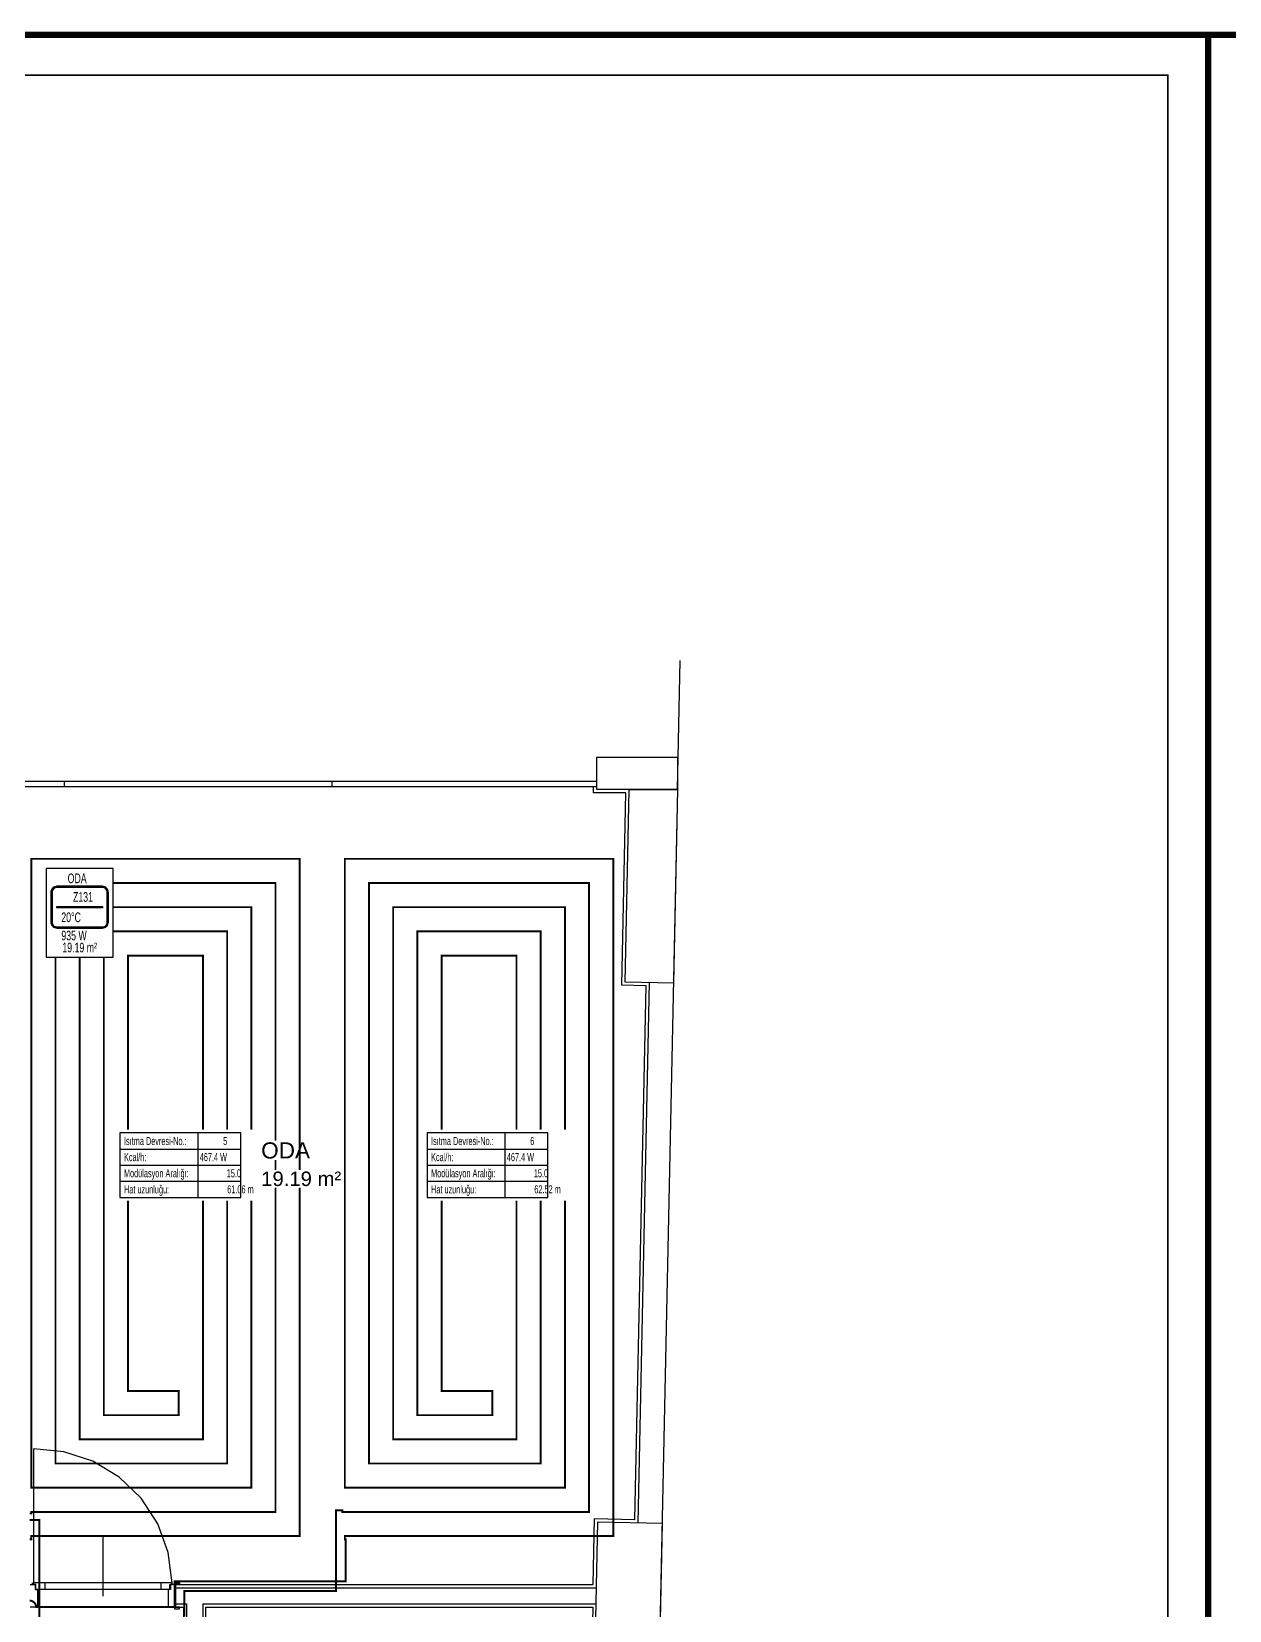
# Model space of a CAD drawing. Header units: centimetres. Extents: x -3952 to 26292, y -15092 to -10712.
# Drawn here: x 10670 to 11413, y -14077 to -13098 of the extents above; entities that cross this region are included whole.
import ezdxf
from ezdxf.enums import TextEntityAlignment as Align

# ---------------------------------------------------------------- set-up
doc = ezdxf.new("R2010")
doc.units = ezdxf.units.CM
for name, color, linetype in [('MIMARI', 8, 'Continuous'), ('MIMARI-KOLON', 8, 'Continuous'), ('MIMARI-YAZI', 8, 'Continuous'), ('MTY-ISIKAYBIMAHAL', 2, 'Continuous'), ('MTY-PAFTA', 7, 'Continuous'), ('MTY-PEX-BORU', 1, 'Continuous'), ('MTY-RADYATÖR', 7, 'Continuous'), ('MTY-TEFRIS', 15, 'Continuous')]:
    doc.layers.add(name, color=color, linetype=linetype)
doc.layers.add('ROTAS-PAFTA-SINIRI', color=8, linetype='Continuous', plot=False)
doc.styles.add('MTYCAPLT', font='arial.ttf', dxfattribs={"width": 0.65, "height": 1})
doc.styles.add('ROTAS', font='arial.ttf')

# ---------------------------------------------------------------- blocks, each defined once
blk = doc.blocks.new('ROTAS_PAFTA')
blk.add_lwpolyline([(0, 0), (1, 0), (1, 1), (0, 1)], close=True)
blk = doc.blocks.new('MTY-RADYATOR MAHAL')
at = {"layer": 'MTY-ISIKAYBIMAHAL', "color": 2}
for points in [[(-35.7, 18.4), (-35.7, -18.4, 0.414214), (-28.2, -25.9), (28.2, -25.9, 0.414214), (35.7, -18.4), (35.7, 18.4, 0.414214), (28.2, 25.9), (-28.2, 25.9, 0.414214)], [(-34.2, 18.4), (-34.2, -18.4, 0.414214), (-28.2, -24.4), (28.2, -24.4, 0.414214), (34.2, -18.4), (34.2, 18.4, 0.414214), (28.2, 24.4), (-28.2, 24.4, 0.414214)]]:
    blk.add_lwpolyline(points, format="xyb", close=True, dxfattribs=at)
at = {"layer": 'MTY-ISIKAYBIMAHAL', "color": 4}
for points in [[(-35.2, 18.4), (-35.2, -18.4, 0.414214), (-28.2, -25.4), (28.2, -25.4, 0.414214), (35.2, -18.4), (35.2, 18.4, 0.414214), (28.2, 25.4), (-28.2, 25.4, 0.414214)], [(-34.7, 18.4), (-34.7, -18.4, 0.414214), (-28.2, -24.9), (28.2, -24.9, 0.414214), (34.7, -18.4), (34.7, 18.4, 0.414214), (28.2, 24.9), (-28.2, 24.9, 0.414214)]]:
    blk.add_lwpolyline(points, format="xyb", close=True, dxfattribs=at)
at = {"layer": 'MTY-ISIKAYBIMAHAL', "color": 2}
blk.add_lwpolyline([(-28.2, 0.8), (28.2, 0.8), (28.2, -0.8), (-28.2, -0.8)], close=True, dxfattribs=at)
at = {"layer": 'MTY-ISIKAYBIMAHAL', "color": 1, "style": 'MTYCAPLT', "width": 0.65}
for tag, p in [('MAHAL_001', (-14.9, 29.8)), ('NO_001', (-8.3, 6.7))]:
    blk.add_attdef(tag, p, '', height=12, rotation=360, dxfattribs=at)
at = {"layer": 'MTY-ISIKAYBIMAHAL', "color": 4, "style": 'MTYCAPLT', "width": 0.65}
for tag, p in [('DERECE_001', (-22.8, -18.5)), ('ISIKAYBI_001', (-22.7, -41.1))]:
    blk.add_attdef(tag, p, '', height=12, rotation=360, dxfattribs=at)
blk.add_attdef('ALAN', text='', height=12, rotation=360, dxfattribs=at).set_placement((0, -50), align=Align.MIDDLE_CENTER)
blk = doc.blocks.new('MTY-ETIKET')
at = {"layer": 'MTY-RADYATÖR'}
for p, q in [((2.69, 0), (2.69, 8)), ((-7, 6), (8, 6)), ((-7, 4), (8, 4)), ((-7, 2), (8, 2))]:
    blk.add_line(p, q, dxfattribs=at)
blk.add_lwpolyline([(8, 0), (8, 8), (-7, 8), (-7, 0)], close=True, dxfattribs=at)
at = {"layer": 'MTY-RADYATÖR', "style": 'MTYCAPLT', "width": 0.65}
for s, p in [('Isıtma Devresi-No.:', (-6.5, 7)), ('Kcal/h:', (-6.5, 5)), ('Modülasyon Aralığı:', (-6.5, 3)), ('Hat uzunluğu:', (-6.5, 1))]:
    blk.add_text(s, height=1, rotation=360, dxfattribs=at).set_placement(p, align=Align.MIDDLE_LEFT)
for tag, p in [('NO1_001', (5.8, 6.5)), ('AR_001', (6.25, 2.5)), ('UZ_001', (6.31, 0.51))]:
    blk.add_attdef(tag, p, '', height=1, rotation=360, dxfattribs=at)
at = {"layer": 'MTY-RADYATÖR', "color": 2, "style": 'MTYCAPLT', "width": 0.65}
for tag, p in [('BORU_001', (-7.07, 4.59)), ('YER_001', (2.9, 4.5))]:
    blk.add_attdef(tag, p, '', height=1, dxfattribs=at)

msp = doc.modelspace()

# ---------------------------------------------------------------- linework, layer by layer
at = {"layer": 'MIMARI'}
for p, q in [((11070.9, -13568.05), (11072.56, -13488.05)), ((10690.44, -13563.05), (10690.44, -13566.05)), ((10856.44, -13563.05), (10856.44, -13566.05)), ((11070.9, -13568.05), (11054.75, -14338.61)), ((11053.39, -13687.72), (11046.36, -14022.75)), ((10671.35, -13976.88), (10671.35, -14060.06)), ((10714.36, -14031.61), (10714.36, -14068.3)), ((10669.36, -14061.05), (10672.33, -14061.05)), ((10757.38, -14060.06), (10671.35, -14060.06)), ((10671.35, -14061.05), (10671.35, -14060.06)), ((10672.84, -14061), (10671.35, -14061)), ((10672.33, -14061.05), (10672.33, -14064.02)), ((10672.33, -14064.02), (10673.82, -14064.02)), ((10672.84, -14063.89), (10672.84, -14061)), ((10672.84, -14063.89), (10755.88, -14063.89)), ((10673.82, -14064.02), (10673.82, -14075.05)), ((10678.42, -14060.06), (10678.42, -14063.89)), ((10750.31, -14060.06), (10750.31, -14063.89)), ((10754.91, -14064.02), (10754.91, -14075.05)), ((10756.39, -14064.02), (10754.91, -14064.02)), ((10755.88, -14063.89), (10755.88, -14061)), ((10755.88, -14061), (10757.38, -14061)), ((10759.36, -14061.05), (10756.39, -14061.05)), ((10756.39, -14061.05), (10756.39, -14064.02)), ((10757.38, -14061.05), (10757.38, -14060.06)), ((10758.8, -14060.08), (10761.84, -14060.08)), ((10758.8, -14061.05), (10758.8, -14060.08)), ((10761.84, -14061.05), (10758.8, -14061.05)), ((10759.36, -14061.05), (10759.36, -14075.05)), ((10759.36, -14063.05), (11020.58, -14063.05)), ((10759.36, -14063.05), (10759.36, -14073.05)), ((10761.84, -14060.08), (10761.84, -14061.05)), ((10673.82, -14075.05), (10669.36, -14075.05)), ((10754.91, -14075.05), (10759.36, -14075.05)), ((10758.8, -14075.05), (10758.8, -14076.19)), ((10761.89, -14075.05), (10758.8, -14075.05)), ((10758.8, -14076.19), (10761.89, -14076.19)), ((10759.36, -14073.05), (10766.36, -14073.05)), ((10761.89, -14076.19), (10761.89, -14075.05)), ((10766.36, -14073.05), (10766.36, -14083.05)), ((10776.36, -14073.05), (11020.37, -14073.05)), ((10776.36, -14073.05), (10776.36, -14083.05))]:
    msp.add_line(p, q, dxfattribs=at)
for points in [[(11020.86, -13568.05), (11020.86, -13548.05), (11070.86, -13548.05), (11070.86, -13568.05), (11020.86, -13568.05)], [(8034.44, -13566.05), (11020.86, -13566.05), (11020.86, -13563.05), (8034.44, -13563.05), (8034.44, -13566.05)], [(10759.36, -14061.05), (11018.62, -14061.05), (11019.47, -14020.19), (11044.41, -14020.71), (11051.34, -13689.67), (11036.34, -13689.36), (11038.81, -13570.05), (11018.86, -13570.05), (11018.86, -13566.05)], [(10757.38, -14060.06), (10754.97, -14041.26), (10748.43, -14023.47), (10738.08, -14007.58), (10724.45, -13994.4), (10708.23, -13984.6), (10690.22, -13978.66), (10671.35, -13976.88)], [(10670.42, -14060.47), (10671.03, -14060.47), (10670.42, -14060.47)], [(10759.36, -14075.05), (10764.36, -14075.05), (10764.36, -14083.05)], [(10778.36, -14083.05), (10778.36, -14075.05), (11018.33, -14075.05), (11018.14, -14084.18), (11043.07, -14084.7), (11037.81, -14335.72), (11022.93, -14335.42), (11020.41, -14446.3)]]:
    msp.add_lwpolyline(points, dxfattribs=at)
at = {"layer": 'MIMARI-KOLON'}
for points in [[(11040.86, -13568.05), (11070.86, -13568.05), (11068.37, -13688.03), (11038.38, -13687.41), (11040.86, -13568.05)], [(11021.42, -14022.23), (11061.42, -14023.06), (11060.17, -14083.05), (11020.18, -14082.22), (11021.42, -14022.23)]]:
    msp.add_lwpolyline(points, dxfattribs=at)
at = {"layer": 'MTY-PAFTA'}
for points, const_width in [([(7600, -15050), (11400, -15050), (11400, -13100), (7600, -13100)], 4), ([(11400, -15050), (15200, -15050), (15200, -13100), (11400, -13100)], 4), ([(7625, -15025), (11375, -15025), (11375, -13125), (7625, -13125)], 1)]:
    msp.add_lwpolyline(points, close=True, dxfattribs=dict(at, const_width=const_width))
at = {"layer": 'MTY-PEX-BORU', "const_width": 1.2}
for points in [[(10669, -14033), (10670, -14033), (10670, -14031), (10836.5, -14031), (10836.5, -13611), (10670, -13611), (10670, -14001), (10806.5, -14001), (10806.5, -13641), (10700, -13641), (10700, -13971), (10776.5, -13971), (10776.5, -13671), (10730, -13671), (10730, -13941), (10761.5, -13941), (10761.5, -13956), (10715, -13956), (10715, -13656), (10791.5, -13656), (10791.5, -13986), (10685, -13986), (10685, -13626), (10821.5, -13626), (10821.5, -14016), (10670, -14016), (10670, -14017), (10669, -14017)], [(10669, -14071), (10670.04, -14071.14), (10671, -14071.54), (10671.83, -14072.17), (10672.46, -14073), (10672.86, -14073.96), (10673, -14075), (10759, -14075), (10759, -14059), (10865, -14059), (10865, -14033), (10864.5, -14033), (10864.5, -14031), (11031, -14031), (11031, -13611), (10864.5, -13611), (10864.5, -14001), (11001, -14001), (11001, -13641), (10894.5, -13641), (10894.5, -13971), (10971, -13971), (10971, -13671), (10924.5, -13671), (10924.5, -13941), (10956, -13941), (10956, -13956), (10909.5, -13956), (10909.5, -13656), (10986, -13656), (10986, -13986), (10879.5, -13986), (10879.5, -13626), (11016, -13626), (11016, -14016), (10864.5, -14016), (10863, -14016), (10863, -14015), (10859, -14015), (10859, -14065), (10765, -14065), (10765, -14081)], [(10669, -14021), (10675, -14021), (10675, -14187)]]:
    msp.add_lwpolyline(points, dxfattribs=at)

# ---------------------------------------------------------------- block references
at = {"layer": 'ROTAS-PAFTA-SINIRI', "xscale": 3800, "yscale": 1950}
for p in [(7600, -15050), (11400, -15050)]:
    msp.add_blockref('ROTAS_PAFTA', p, dxfattribs=at)

# ---------------------------------------------------------------- next in the draw order: wipeouts: each hides what was drawn before it
for points in [[(10679.14, -13672), (10720.86, -13672), (10720.86, -13617.08), (10679.14, -13617.08)], [(10723, -13823), (10815.26, -13823), (10815.26, -13779), (10723, -13779)], [(10913.5, -13823), (11005.76, -13823), (11005.76, -13779), (10913.5, -13779)]]:
    msp.add_wipeout(points)

# ---------------------------------------------------------------- next in the draw order: linework, layer by layer
at = {"layer": 'MTY-ISIKAYBIMAHAL'}
msp.add_lwpolyline([(10679.14, -13672), (10720.86, -13672), (10720.86, -13617.08), (10679.14, -13617.08)], close=True, dxfattribs=at)

# ---------------------------------------------------------------- next in the draw order: block references
at = {"layer": 'MTY-TEFRIS', "xscale": 0.5, "yscale": 0.5}
msp.add_blockref('MTY-RADYATOR MAHAL', (10700, -13641), dxfattribs=at).add_auto_attribs({'DERECE_001': '20°C', 'MAHAL_001': 'ODA', 'ISIKAYBI_001': '935 W', 'NO_001': 'Z131', 'ALAN': '19.19 m²'})
at = {"layer": 'MTY-TEFRIS'}
ref = msp.add_blockref('MTY-ETIKET', (10950.5, -13821), dxfattribs=dict(at, xscale=5, yscale=5))
ref.add_attrib('UZ_001', '62.52 m', (10982.06, -13818.46), dxfattribs={"layer": 'MTY-RADYATÖR', "height": 5, "rotation": 359.99998, "style": 'MTYCAPLT', "width": 0.65})
ref.add_attrib('AR_001', '15.0', (10981.75, -13808.5), dxfattribs={"layer": 'MTY-RADYATÖR', "height": 5, "rotation": 359.99998, "style": 'MTYCAPLT', "width": 0.65})
ref.add_attrib('NO1_001', '6', (10979.5, -13788.5), dxfattribs={"layer": 'MTY-RADYATÖR', "height": 5, "rotation": 359.99998, "style": 'MTYCAPLT', "width": 0.65})
ref.add_attrib('YER_001', '467.4 W', (10964.99, -13798.5), dxfattribs={"layer": 'MTY-RADYATÖR', "color": 2, "height": 5, "style": 'MTYCAPLT', "width": 0.65})

# ---------------------------------------------------------------- next in the draw order: wipeouts: each hides what was drawn before it
for points in [[(10832.23, -13797.83), (10811.63, -13797.83), (10811.63, -13785.83), (10832.23, -13785.83)], [(10858.27, -13814.92), (10811.63, -13814.92), (10811.63, -13803.92), (10858.27, -13803.92)]]:
    msp.add_wipeout(points)

# ---------------------------------------------------------------- next in the draw order: block references
ref = msp.add_blockref('MTY-ETIKET', (10760, -13821), dxfattribs=dict(at, xscale=5, yscale=5))
ref.add_attrib('UZ_001', '61.06 m', (10791.56, -13818.46), dxfattribs={"layer": 'MTY-RADYATÖR', "height": 5, "rotation": 359.99998, "style": 'MTYCAPLT', "width": 0.65})
ref.add_attrib('AR_001', '15.0', (10791.25, -13808.5), dxfattribs={"layer": 'MTY-RADYATÖR', "height": 5, "rotation": 359.99998, "style": 'MTYCAPLT', "width": 0.65})
ref.add_attrib('NO1_001', '5', (10789, -13788.5), dxfattribs={"layer": 'MTY-RADYATÖR', "height": 5, "rotation": 359.99998, "style": 'MTYCAPLT', "width": 0.65})
ref.add_attrib('YER_001', '467.4 W', (10774.49, -13798.5), dxfattribs={"layer": 'MTY-RADYATÖR', "color": 2, "height": 5, "style": 'MTYCAPLT', "width": 0.65})

# ---------------------------------------------------------------- next in the draw order: texts
at = {"layer": 'MIMARI-YAZI', "style": 'ROTAS'}
for s, height, p in [('ODA', 10, (10812.63, -13796.83)), ('19.19 m²', 9, (10812.63, -13813.92))]:
    msp.add_text(s, height=height, dxfattribs=at).set_placement(p)

doc.saveas('drawing.dxf')
